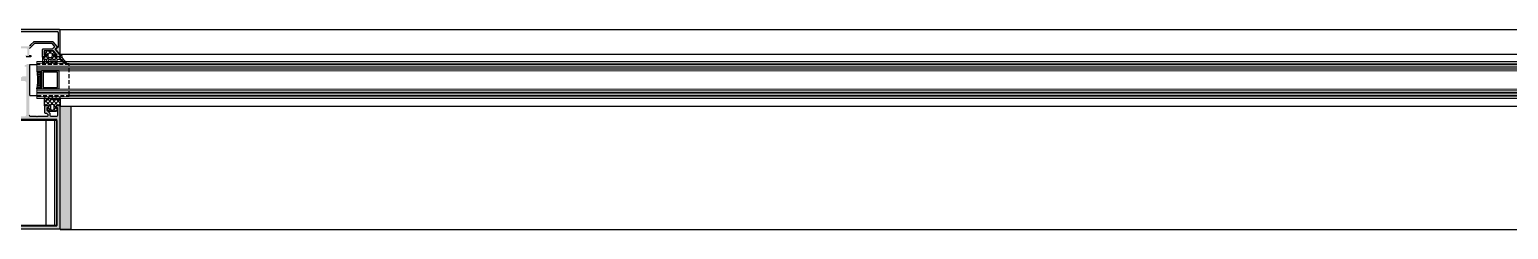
# Model space of a CAD drawing. Header units: millimetres. Extents: x 809 to 8159, y 33 to 4533.
# Drawn here: x 4205.6 to 4301.7, y 3467.1 to 3480.1 of the extents above; entities that cross this region are included whole.
import ezdxf

# ---------------------------------------------------------------- set-up
doc = ezdxf.new("R2010")
doc.units = ezdxf.units.MM
doc.linetypes.add('HIDDEN', pattern=[0.375, 0.25, -0.125])
for name, color, linetype in [('3', 11, 'Continuous'), ('5', 11, 'Continuous'), ('FITILLER', 240, 'Continuous'), ('GORUNUS-TARAMA', 11, 'Continuous')]:
    doc.layers.add(name, color=color, linetype=linetype)
doc.layers.add('cam', color=5, linetype='Continuous', lineweight=0)

# ---------------------------------------------------------------- blocks, each defined once
blk = doc.blocks.new('ajsdfxcvzx')
h = blk.add_hatch(color=256)
edge = h.paths.add_edge_path()
edge.add_arc((36158.748, -5111.391), 0.05, 90, 180, ccw=False)
edge.add_line((36158.748, -5111.341), (36163.388, -5111.341))
edge.add_arc((36163.388, -5111.391), 0.05, 0, 90, ccw=False)
edge.add_line((36163.438, -5111.391), (36163.438, -5112.345))
edge.add_line((36163.438, -5112.345), (36163.306, -5112.456))
edge.add_arc((36163.338, -5112.494), 0.05, 130, 220)
edge.add_line((36163.299, -5112.526), (36163.532, -5112.804))
edge.add_arc((36163.548, -5112.791), 0.02, 220, 360)
edge.add_line((36163.568, -5112.791), (36163.568, -5111.261))
edge.add_arc((36163.518, -5111.261), 0.05, 0, 90)
edge.add_line((36163.518, -5111.211), (36158.618, -5111.211))
edge.add_arc((36158.618, -5111.261), 0.05, 90, 180)
edge.add_line((36158.568, -5111.261), (36158.568, -5112.791))
edge.add_arc((36158.588, -5112.791), 0.02, 180, 320)
edge.add_line((36158.603, -5112.804), (36158.836, -5112.526))
edge.add_arc((36158.798, -5112.494), 0.05, 320, 410)
edge.add_line((36158.83, -5112.456), (36158.698, -5112.345))
edge.add_line((36158.698, -5112.345), (36158.698, -5111.391))
h = blk.add_hatch(color=256)
edge = h.paths.add_edge_path()
edge.add_line((36159.59, -5112.585), (36158.99, -5112.585))
edge.add_line((36158.99, -5112.585), (36158.755, -5112.865))
edge.add_line((36158.755, -5112.865), (36158.96, -5112.865))
edge.add_line((36158.96, -5112.865), (36158.96, -5112.935))
edge.add_arc((36158.91, -5112.935), 0.05, -90, 0, ccw=False)
edge.add_line((36158.91, -5112.985), (36158.573, -5112.985))
edge.add_line((36158.573, -5112.985), (36158.573, -5112.879))
edge.add_line((36158.573, -5112.879), (36158.871, -5112.523))
edge.add_arc((36158.833, -5112.491), 0.05, 320, 410)
edge.add_line((36158.865, -5112.453), (36158.776, -5112.378))
edge.add_arc((36158.808, -5112.339), 0.05, 140, 230, ccw=False)
edge.add_line((36158.77, -5112.307), (36159.025, -5112.002))
edge.add_arc((36159.064, -5112.035), 0.05, 90, 140, ccw=False)
edge.add_line((36159.064, -5111.985), (36160.243, -5111.985))
edge.add_arc((36160.243, -5112.035), 0.05, 45, 90, ccw=False)
edge.add_line((36160.279, -5111.999), (36160.456, -5112.176))
edge.add_line((36160.456, -5112.176), (36160.456, -5112.219))
edge.add_line((36160.456, -5112.219), (36160.498, -5112.219))
edge.add_line((36160.498, -5112.219), (36160.553, -5112.274))
edge.add_arc((36160.588, -5112.238), 0.05, 225, 270)
edge.add_line((36160.588, -5112.288), (36161.547, -5112.288))
edge.add_arc((36161.547, -5112.238), 0.05, 270, 315)
edge.add_line((36161.582, -5112.274), (36161.637, -5112.219))
edge.add_line((36161.637, -5112.219), (36161.68, -5112.219))
edge.add_line((36161.68, -5112.219), (36161.68, -5112.176))
edge.add_line((36161.68, -5112.176), (36161.857, -5111.999))
edge.add_arc((36161.892, -5112.035), 0.05, 90, 135, ccw=False)
edge.add_line((36161.892, -5111.985), (36163.072, -5111.985))
edge.add_arc((36163.072, -5112.035), 0.05, 40, 90, ccw=False)
edge.add_line((36163.11, -5112.002), (36163.366, -5112.307))
edge.add_arc((36163.328, -5112.339), 0.05, -50, 40, ccw=False)
edge.add_line((36163.36, -5112.378), (36163.27, -5112.453))
edge.add_arc((36163.302, -5112.491), 0.05, 130, 220)
edge.add_line((36163.264, -5112.523), (36163.563, -5112.879))
edge.add_line((36163.563, -5112.879), (36163.563, -5112.985))
edge.add_line((36163.563, -5112.985), (36163.225, -5112.985))
edge.add_arc((36163.225, -5112.935), 0.05, 180, 270, ccw=False)
edge.add_line((36163.175, -5112.935), (36163.175, -5112.865))
edge.add_line((36163.175, -5112.865), (36163.38, -5112.865))
edge.add_line((36163.38, -5112.865), (36163.145, -5112.585))
edge.add_line((36163.145, -5112.585), (36162.545, -5112.585))
edge.add_line((36162.545, -5112.585), (36162.545, -5112.865))
edge.add_line((36162.545, -5112.865), (36162.675, -5112.865))
edge.add_line((36162.675, -5112.865), (36162.675, -5112.935))
edge.add_arc((36162.625, -5112.935), 0.05, 270, 360, ccw=False)
edge.add_line((36162.625, -5112.985), (36162.425, -5112.985))
edge.add_line((36162.425, -5112.985), (36162.425, -5112.515))
edge.add_arc((36162.475, -5112.515), 0.05, 90, 180, ccw=False)
edge.add_line((36162.475, -5112.465), (36163.051, -5112.465))
edge.add_arc((36163.051, -5112.415), 0.05, 270, 310)
edge.add_line((36163.083, -5112.453), (36163.191, -5112.363))
edge.add_arc((36163.159, -5112.325), 0.05, 310, 400)
edge.add_line((36163.197, -5112.292), (36163.054, -5112.122))
edge.add_arc((36163.016, -5112.155), 0.05, 40, 90)
edge.add_line((36163.016, -5112.105), (36161.942, -5112.105))
edge.add_arc((36161.942, -5112.155), 0.05, 90, 135)
edge.add_line((36161.907, -5112.119), (36161.582, -5112.443))
edge.add_arc((36161.618, -5112.479), 0.05, 135, 180)
edge.add_line((36161.568, -5112.479), (36161.568, -5112.885))
edge.add_line((36161.568, -5112.885), (36161.668, -5112.885))
edge.add_line((36161.668, -5112.885), (36161.668, -5112.985))
edge.add_line((36161.668, -5112.985), (36161.368, -5112.985))
edge.add_arc((36161.368, -5112.935), 0.05, 180, 270, ccw=False)
edge.add_line((36161.318, -5112.935), (36161.318, -5112.865))
edge.add_line((36161.318, -5112.865), (36161.448, -5112.865))
edge.add_line((36161.448, -5112.865), (36161.448, -5112.488))
edge.add_arc((36161.398, -5112.488), 0.05, 0, 90)
edge.add_line((36161.398, -5112.438), (36160.738, -5112.438))
edge.add_arc((36160.738, -5112.488), 0.05, 90, 180)
edge.add_line((36160.688, -5112.488), (36160.688, -5112.865))
edge.add_line((36160.688, -5112.865), (36160.818, -5112.865))
edge.add_line((36160.818, -5112.865), (36160.818, -5112.935))
edge.add_arc((36160.768, -5112.935), 0.05, 270, 360, ccw=False)
edge.add_line((36160.768, -5112.985), (36160.468, -5112.985))
edge.add_line((36160.468, -5112.985), (36160.468, -5112.885))
edge.add_line((36160.468, -5112.885), (36160.568, -5112.885))
edge.add_line((36160.568, -5112.885), (36160.568, -5112.479))
edge.add_arc((36160.518, -5112.479), 0.05, 0, 45)
edge.add_line((36160.553, -5112.443), (36160.229, -5112.119))
edge.add_arc((36160.194, -5112.155), 0.05, 45, 90)
edge.add_line((36160.194, -5112.105), (36159.12, -5112.105))
edge.add_arc((36159.12, -5112.155), 0.05, 90, 140)
edge.add_line((36159.081, -5112.122), (36158.939, -5112.292))
edge.add_arc((36158.977, -5112.325), 0.05, 140, 230)
edge.add_line((36158.945, -5112.363), (36159.052, -5112.453))
edge.add_arc((36159.084, -5112.415), 0.05, 230, 270)
edge.add_line((36159.084, -5112.465), (36159.66, -5112.465))
edge.add_arc((36159.66, -5112.515), 0.05, 0, 90, ccw=False)
edge.add_line((36159.71, -5112.515), (36159.71, -5112.985))
edge.add_line((36159.71, -5112.985), (36159.51, -5112.985))
edge.add_arc((36159.51, -5112.935), 0.05, 180, 270, ccw=False)
edge.add_line((36159.46, -5112.935), (36159.46, -5112.865))
edge.add_line((36159.46, -5112.865), (36159.59, -5112.865))
edge.add_line((36159.59, -5112.865), (36159.59, -5112.585))
h = blk.add_hatch(color=256)
edge = h.paths.add_edge_path()
edge.add_line((36163.318, -5116.205), (36163.318, -5116.275))
edge.add_line((36163.318, -5116.275), (36163.408, -5116.275))
edge.add_line((36163.408, -5116.275), (36163.408, -5116.755))
edge.add_arc((36163.308, -5116.755), 0.1, 270, 360, ccw=False)
edge.add_line((36163.308, -5116.855), (36163.028, -5116.855))
edge.add_arc((36163.028, -5116.755), 0.1, 180, 270, ccw=False)
edge.add_line((36162.928, -5116.755), (36162.928, -5116.675))
edge.add_arc((36162.878, -5116.675), 0.05, 0, 45)
edge.add_line((36162.913, -5116.64), (36162.742, -5116.469))
edge.add_arc((36162.778, -5116.434), 0.05, 180, 225, ccw=False)
edge.add_line((36162.728, -5116.434), (36162.728, -5116.275))
edge.add_line((36162.728, -5116.275), (36162.818, -5116.275))
edge.add_line((36162.818, -5116.275), (36162.818, -5116.205))
edge.add_arc((36162.768, -5116.205), 0.05, 360, 450)
edge.add_line((36162.768, -5116.155), (36162.568, -5116.155))
edge.add_line((36162.568, -5116.155), (36162.568, -5116.595))
edge.add_arc((36162.618, -5116.595), 0.05, 180, 270)
edge.add_line((36162.618, -5116.645), (36162.685, -5116.645))
edge.add_arc((36162.685, -5116.695), 0.05, 45, 90, ccw=False)
edge.add_line((36162.72, -5116.659), (36162.753, -5116.692))
edge.add_arc((36162.718, -5116.727), 0.05, 0, 45, ccw=False)
edge.add_line((36162.768, -5116.727), (36162.768, -5116.805))
edge.add_arc((36162.718, -5116.805), 0.05, 270, 360, ccw=False)
edge.add_line((36162.718, -5116.855), (36162.468, -5116.855))
edge.add_line((36162.468, -5116.855), (36162.098, -5116.855))
edge.add_line((36162.098, -5116.855), (36162.068, -5116.885))
edge.add_line((36162.068, -5116.885), (36162.038, -5116.855))
edge.add_line((36162.038, -5116.855), (36161.668, -5116.855))
edge.add_arc((36161.66, -5116.763), 0.0919, 179.04495, 275.07053, ccw=False)
edge.add_line((36161.568, -5116.762), (36161.568, -5114.485))
edge.add_arc((36161.568, -5114.465), 0.02, 90, 270, ccw=False)
edge.add_line((36161.568, -5114.445), (36161.568, -5114.425))
edge.add_arc((36161.568, -5114.405), 0.02, 90, 270, ccw=False)
edge.add_line((36161.568, -5114.385), (36161.568, -5113.455))
edge.add_line((36161.568, -5113.455), (36161.428, -5113.455))
edge.add_arc((36161.428, -5113.515), 0.06, 90, 180)
edge.add_line((36161.368, -5113.515), (36161.298, -5113.515))
edge.add_arc((36161.298, -5113.545), 0.03, 90, 180)
edge.add_line((36161.268, -5113.545), (36161.268, -5113.585))
edge.add_arc((36161.298, -5113.585), 0.03, 180, 270)
edge.add_line((36161.298, -5113.615), (36161.368, -5113.615))
edge.add_line((36161.368, -5113.615), (36161.368, -5114.255))
edge.add_line((36161.368, -5114.255), (36161.118, -5114.255))
edge.add_line((36161.118, -5114.255), (36161.068, -5114.305))
edge.add_line((36161.068, -5114.305), (36161.018, -5114.255))
edge.add_line((36161.018, -5114.255), (36160.768, -5114.255))
edge.add_line((36160.768, -5114.255), (36160.768, -5113.615))
edge.add_line((36160.768, -5113.615), (36160.838, -5113.615))
edge.add_arc((36160.838, -5113.585), 0.03, 270, 360)
edge.add_line((36160.868, -5113.585), (36160.868, -5113.545))
edge.add_arc((36160.838, -5113.545), 0.03, 360, 450)
edge.add_line((36160.838, -5113.515), (36160.768, -5113.515))
edge.add_arc((36160.708, -5113.515), 0.06, 0, 90)
edge.add_line((36160.708, -5113.455), (36160.568, -5113.455))
edge.add_line((36160.568, -5113.455), (36160.568, -5114.385))
edge.add_arc((36160.568, -5114.405), 0.02, -90, 90, ccw=False)
edge.add_line((36160.568, -5114.425), (36160.568, -5114.445))
edge.add_arc((36160.568, -5114.465), 0.02, -90, 90, ccw=False)
edge.add_line((36160.568, -5114.485), (36160.568, -5116.762))
edge.add_arc((36160.476, -5116.763), 0.0919, -95.07053, 0.95505, ccw=False)
edge.add_line((36160.468, -5116.855), (36160.098, -5116.855))
edge.add_line((36160.098, -5116.855), (36160.068, -5116.885))
edge.add_line((36160.068, -5116.885), (36160.038, -5116.855))
edge.add_line((36160.038, -5116.855), (36159.668, -5116.855))
edge.add_line((36159.668, -5116.855), (36159.418, -5116.855))
edge.add_arc((36159.418, -5116.805), 0.05, 180, 270, ccw=False)
edge.add_line((36159.368, -5116.805), (36159.368, -5116.727))
edge.add_arc((36159.418, -5116.727), 0.05, 135, 180, ccw=False)
edge.add_line((36159.382, -5116.692), (36159.415, -5116.659))
edge.add_arc((36159.451, -5116.695), 0.05, 90, 135, ccw=False)
edge.add_line((36159.451, -5116.645), (36159.518, -5116.645))
edge.add_arc((36159.518, -5116.595), 0.05, 270, 360)
edge.add_line((36159.568, -5116.595), (36159.568, -5116.155))
edge.add_line((36159.568, -5116.155), (36159.368, -5116.155))
edge.add_arc((36159.368, -5116.205), 0.05, 90, 180)
edge.add_line((36159.318, -5116.205), (36159.318, -5116.275))
edge.add_line((36159.318, -5116.275), (36159.408, -5116.275))
edge.add_line((36159.408, -5116.275), (36159.408, -5116.434))
edge.add_arc((36159.358, -5116.434), 0.05, -45, 0, ccw=False)
edge.add_line((36159.393, -5116.469), (36159.222, -5116.64))
edge.add_arc((36159.258, -5116.675), 0.05, 135, 180)
edge.add_line((36159.208, -5116.675), (36159.208, -5116.755))
edge.add_arc((36159.108, -5116.755), 0.1, 270, 360, ccw=False)
edge.add_line((36159.108, -5116.855), (36158.828, -5116.855))
edge.add_arc((36158.828, -5116.755), 0.1, 180, 270, ccw=False)
edge.add_line((36158.728, -5116.755), (36158.728, -5116.275))
edge.add_line((36158.728, -5116.275), (36158.818, -5116.275))
edge.add_line((36158.818, -5116.275), (36158.818, -5116.205))
edge.add_arc((36158.768, -5116.205), 0.05, 360, 450)
edge.add_line((36158.768, -5116.155), (36158.568, -5116.155))
edge.add_line((36158.568, -5116.155), (36158.568, -5124.147))
edge.add_line((36158.568, -5124.147), (36163.568, -5124.147))
edge.add_line((36163.568, -5124.147), (36163.568, -5116.155))
edge.add_line((36163.568, -5116.155), (36163.368, -5116.155))
edge.add_arc((36163.368, -5116.205), 0.05, 90, 180)
h.paths.add_polyline_path([(36158.769, -5117.047), (36158.769, -5123.947), (36163.369, -5123.947), (36163.369, -5117.047), (36161.069, -5117.047)], flags=16)
edge = h.paths.add_edge_path(flags=16)
edge.add_arc((36161.269, -5114.647), 0.1, 0, 90, ccw=False)
edge.add_line((36161.369, -5114.647), (36161.369, -5116.747))
edge.add_arc((36161.269, -5116.747), 0.1, 270, 360, ccw=False)
edge.add_line((36161.269, -5116.847), (36160.869, -5116.847))
edge.add_arc((36160.869, -5116.747), 0.1, 180, 270, ccw=False)
edge.add_line((36160.769, -5116.747), (36160.769, -5114.647))
edge.add_arc((36160.869, -5114.647), 0.1, 90, 180, ccw=False)
edge.add_line((36160.869, -5114.547), (36161.269, -5114.547))
h = blk.add_hatch()
h.set_pattern_fill('NET', color=256, angle=270, style=0)
h.set_pattern_definition([(270, (36554.49649, -5172.3263), (-0.125, 3e-17), []), (180, (36554.49649, -5172.3263), (5e-18, 0.125), [])])
h.paths.add_polyline_path([(36162.362, -5113.905), (36162.362, -5115.067), (36162.064, -5115.067), (36162.104, -5114.869), (36162.123, -5114.63), (36162.123, -5114.372), (36162.094, -5114.044), (36162.074, -5113.905)])
at = {"layer": 'FITILLER'}
h = blk.add_hatch(dxfattribs=at)
h.set_pattern_fill('NET', color=256, scale=1.5, angle=315, style=0)
h.set_pattern_definition([(315, (36562.52673, -5098.56867), (0.13258252, 0.13258252), []), (45, (36562.52673, -5098.56867), (-0.13258252, 0.13258252), [])])
edge = h.paths.add_edge_path(flags=16)
edge.add_arc((36162.95, -5112.813), 0.1, 0, 90, ccw=False)
edge.add_line((36163.05, -5112.813), (36163.05, -5112.938))
edge.add_arc((36162.95, -5112.938), 0.1, -90, 0, ccw=False)
edge.add_line((36162.95, -5113.038), (36162.9, -5113.038))
edge.add_arc((36162.9, -5112.938), 0.1, 180, 270, ccw=False)
edge.add_line((36162.8, -5112.938), (36162.8, -5112.813))
edge.add_arc((36162.9, -5112.813), 0.1, 90, 180, ccw=False)
edge.add_line((36162.9, -5112.713), (36162.95, -5112.713))
edge = h.paths.add_edge_path()
edge.add_arc((36163.909, -5112.969), 0.2, 190, 220.23314, ccw=False)
edge.add_line((36163.712, -5113.004), (36163.688, -5112.869))
edge.add_arc((36163.639, -5112.878), 0.05, 10, 75)
edge.add_line((36163.652, -5112.83), (36163.583, -5112.811))
edge.add_line((36163.583, -5112.811), (36163.583, -5112.988))
edge.add_line((36163.583, -5112.988), (36163.2, -5112.988))
edge.add_arc((36163.2, -5112.938), 0.05, 180, 270, ccw=False)
edge.add_line((36163.15, -5112.938), (36163.15, -5112.818))
edge.add_line((36163.15, -5112.818), (36163.25, -5112.818))
edge.add_line((36163.25, -5112.818), (36163.25, -5112.768))
edge.add_line((36163.25, -5112.768), (36163.175, -5112.638))
edge.add_arc((36163.132, -5112.663), 0.05, 30, 90)
edge.add_line((36163.132, -5112.613), (36162.719, -5112.613))
edge.add_arc((36162.719, -5112.663), 0.05, 90, 150)
edge.add_line((36162.676, -5112.638), (36162.6, -5112.768))
edge.add_line((36162.6, -5112.768), (36162.6, -5112.818))
edge.add_line((36162.6, -5112.818), (36162.7, -5112.818))
edge.add_line((36162.7, -5112.818), (36162.7, -5112.938))
edge.add_arc((36162.65, -5112.938), 0.05, -90, 0, ccw=False)
edge.add_line((36162.65, -5112.988), (36162.425, -5112.988))
edge.add_line((36162.425, -5112.988), (36162.425, -5113.338))
edge.add_line((36162.425, -5113.338), (36162.575, -5113.338))
edge.add_line((36162.575, -5113.338), (36162.575, -5113.188))
edge.add_arc((36162.625, -5113.188), 0.05, 90, 180, ccw=False)
edge.add_line((36162.625, -5113.138), (36162.645, -5113.138))
edge.add_arc((36162.645, -5113.188), 0.05, 0, 90, ccw=False)
edge.add_line((36162.695, -5113.188), (36162.695, -5113.338))
edge.add_line((36162.695, -5113.338), (36162.845, -5113.338))
edge.add_line((36162.845, -5113.338), (36162.845, -5113.188))
edge.add_arc((36162.895, -5113.188), 0.05, 90, 180, ccw=False)
edge.add_line((36162.895, -5113.138), (36162.915, -5113.138))
edge.add_arc((36162.915, -5113.188), 0.05, 0, 90, ccw=False)
edge.add_line((36162.965, -5113.188), (36162.965, -5113.338))
edge.add_line((36162.965, -5113.338), (36163.115, -5113.338))
edge.add_line((36163.115, -5113.338), (36163.115, -5113.188))
edge.add_arc((36163.165, -5113.188), 0.05, 90, 180, ccw=False)
edge.add_line((36163.165, -5113.138), (36163.185, -5113.138))
edge.add_arc((36163.185, -5113.188), 0.05, 0, 90, ccw=False)
edge.add_line((36163.235, -5113.188), (36163.235, -5113.338))
edge.add_line((36163.235, -5113.338), (36163.385, -5113.338))
edge.add_line((36163.385, -5113.338), (36163.385, -5113.188))
edge.add_arc((36163.435, -5113.188), 0.05, 90, 180, ccw=False)
edge.add_line((36163.435, -5113.138), (36163.544, -5113.138))
edge.add_arc((36163.544, -5113.188), 0.05, 50, 90, ccw=False)
edge.add_line((36163.576, -5113.149), (36163.895, -5113.417))
edge.add_arc((36163.933, -5113.385), 0.05, 220.23314, 400.23314)
edge.add_line((36163.971, -5113.352), (36163.756, -5113.099))
h = blk.add_hatch(dxfattribs=at)
h.set_pattern_fill('NET', color=256, scale=1.5, angle=315, style=0)
h.set_pattern_definition([(315, (36558.2852, -5102.54466), (0.13258252, 0.13258252), []), (45, (36558.2852, -5102.54466), (-0.13258252, 0.13258252), [])])
edge = h.paths.add_edge_path(flags=16)
edge.add_arc((36163.043, -5116.176), 0.1, 90, 180)
edge.add_line((36162.943, -5116.176), (36162.943, -5116.335))
edge.add_arc((36163.043, -5116.335), 0.1, 180, 270)
edge.add_line((36163.043, -5116.435), (36163.093, -5116.435))
edge.add_arc((36163.093, -5116.335), 0.1, 270, 360)
edge.add_line((36163.193, -5116.335), (36163.193, -5116.176))
edge.add_arc((36163.093, -5116.176), 0.1, 360, 450)
edge.add_line((36163.093, -5116.076), (36163.043, -5116.076))
edge = h.paths.add_edge_path()
edge.add_line((36162.568, -5116.16), (36162.568, -5115.643))
edge.add_arc((36162.578, -5115.643), 0.01, 45, 180, ccw=False)
edge.add_line((36162.585, -5115.636), (36162.696, -5115.746))
edge.add_arc((36162.702, -5115.74), 0.00893, 225, 315)
edge.add_line((36162.708, -5115.746), (36162.818, -5115.637))
edge.add_arc((36162.824, -5115.644), 0.00893, 45, 135, ccw=False)
edge.add_line((36162.83, -5115.637), (36162.94, -5115.746))
edge.add_arc((36162.946, -5115.74), 0.00893, 225, 315)
edge.add_line((36162.952, -5115.746), (36163.061, -5115.637))
edge.add_arc((36163.068, -5115.644), 0.00893, 45, 135, ccw=False)
edge.add_line((36163.074, -5115.637), (36163.183, -5115.746))
edge.add_arc((36163.19, -5115.74), 0.00893, 225, 315)
edge.add_line((36163.196, -5115.746), (36163.305, -5115.637))
edge.add_arc((36163.312, -5115.644), 0.00893, 45, 135, ccw=False)
edge.add_line((36163.318, -5115.637), (36163.427, -5115.746))
edge.add_arc((36163.434, -5115.74), 0.00893, 225, 315)
edge.add_line((36163.44, -5115.746), (36163.551, -5115.636))
edge.add_arc((36163.558, -5115.643), 0.01, 0, 135, ccw=False)
edge.add_line((36163.568, -5115.643), (36163.568, -5116.16))
edge.add_line((36163.568, -5116.16), (36163.343, -5116.16))
edge.add_arc((36163.343, -5116.21), 0.05, 90, 180)
edge.add_line((36163.293, -5116.21), (36163.293, -5116.33))
edge.add_line((36163.293, -5116.33), (36163.393, -5116.33))
edge.add_line((36163.393, -5116.33), (36163.393, -5116.38))
edge.add_line((36163.393, -5116.38), (36163.318, -5116.51))
edge.add_arc((36163.274, -5116.485), 0.05, 270, 330, ccw=False)
edge.add_line((36163.274, -5116.535), (36162.861, -5116.535))
edge.add_arc((36162.861, -5116.485), 0.05, 210, 270, ccw=False)
edge.add_line((36162.818, -5116.51), (36162.743, -5116.38))
edge.add_line((36162.743, -5116.38), (36162.743, -5116.33))
edge.add_line((36162.743, -5116.33), (36162.843, -5116.33))
edge.add_line((36162.843, -5116.33), (36162.843, -5116.21))
edge.add_arc((36162.793, -5116.21), 0.05, 360, 450)
edge.add_line((36162.793, -5116.16), (36162.568, -5116.16))
h = blk.add_hatch(dxfattribs=at)
h.set_pattern_fill('DOTS', color=256, scale=1.2, angle=225, style=0)
h.set_pattern_definition([(225, (36687.10039, -5021.98938), (0.026516504, -0.079549513), [0, -0.075])])
h.paths.add_polyline_path([(36163.581, -5116.185), (36164.263, -5116.185), (36164.263, -5124.181), (36163.581, -5124.181)])
at = {"linetype": 'HIDDEN'}
for p, q in [((36164.151, -5113.485), (36162.068, -5113.485)), ((36164.151, -5115.485), (36164.151, -5113.485)), ((36162.091, -5115.485), (36164.151, -5115.485))]:
    blk.add_line(p, q, dxfattribs=at)
blk.add_line((36162.072, -5113.485), (36162.068, -5113.485))
at = {"elevation": 0}
blk.add_lwpolyline([(36158.698, -5111.391, -0.414214), (36158.748, -5111.341), (36163.388, -5111.341, -0.414214), (36163.438, -5111.391), (36163.438, -5112.345), (36163.306, -5112.456, 0.414214), (36163.299, -5112.526), (36163.532, -5112.804, 0.700208), (36163.568, -5112.791), (36163.568, -5111.261, 0.414214), (36163.518, -5111.211), (36158.618, -5111.211, 0.414214), (36158.568, -5111.261), (36158.568, -5112.791, 0.700208), (36158.603, -5112.804), (36158.836, -5112.526, 0.414214), (36158.83, -5112.456), (36158.698, -5112.345)], format="xyb", close=True, dxfattribs=at)
for points in [[(36161.582, -5112.274), (36161.637, -5112.219), (36161.68, -5112.219), (36161.68, -5112.176), (36161.857, -5111.999, -0.198912), (36161.892, -5111.985), (36163.072, -5111.985, -0.221695), (36163.11, -5112.002), (36163.366, -5112.307, -0.414214), (36163.36, -5112.378), (36163.27, -5112.453, 0.414214), (36163.264, -5112.523), (36163.563, -5112.879), (36163.563, -5112.985), (36163.225, -5112.985, -0.414214), (36163.175, -5112.935), (36163.175, -5112.865), (36163.38, -5112.865), (36163.145, -5112.585), (36162.545, -5112.585), (36162.545, -5112.865), (36162.675, -5112.865), (36162.675, -5112.935, -0.414214), (36162.625, -5112.985), (36162.425, -5112.985), (36162.425, -5112.515, -0.414214), (36162.475, -5112.465), (36163.051, -5112.465, 0.176327), (36163.083, -5112.453), (36163.191, -5112.363, 0.414214), (36163.197, -5112.292), (36163.054, -5112.122, 0.221695), (36163.016, -5112.105), (36161.942, -5112.105, 0.198912), (36161.907, -5112.119), (36161.582, -5112.443, 0.198912)], [(36161.568, -5112.885), (36161.668, -5112.885), (36161.668, -5112.985), (36161.368, -5112.985, -0.414214)], [(36158.568, -5124.147), (36163.568, -5124.147), (36163.568, -5116.155), (36163.368, -5116.155, 0.414214), (36163.318, -5116.205), (36163.318, -5116.275), (36163.408, -5116.275), (36163.408, -5116.755, -0.414214), (36163.308, -5116.855), (36163.028, -5116.855, -0.414214), (36162.928, -5116.755), (36162.928, -5116.675, 0.198912), (36162.913, -5116.64), (36162.742, -5116.469, -0.198912), (36162.728, -5116.434), (36162.728, -5116.275), (36162.818, -5116.275), (36162.818, -5116.205, 0.414214), (36162.768, -5116.155), (36162.568, -5116.155), (36162.568, -5116.595, 0.414214), (36162.618, -5116.645), (36162.685, -5116.645, -0.198912), (36162.72, -5116.659), (36162.753, -5116.692, -0.198912), (36162.768, -5116.727), (36162.768, -5116.805, -0.414214), (36162.718, -5116.855), (36162.468, -5116.855), (36162.098, -5116.855), (36162.068, -5116.885), (36162.038, -5116.855), (36161.668, -5116.855, -0.445362), (36161.568, -5116.762)]]:
    blk.add_lwpolyline(points, format="xyb", dxfattribs=at)
for points in [[(36162.362, -5113.905), (36162.362, -5115.067), (36162.064, -5115.067), (36162.104, -5114.869), (36162.123, -5114.63), (36162.123, -5114.372), (36162.094, -5114.044), (36162.074, -5113.905)], [(36162.368, -5113.881), (36162.368, -5115.067), (36163.513, -5115.067), (36163.513, -5113.881)], [(36162.468, -5113.981), (36162.468, -5114.967), (36163.413, -5114.967), (36163.413, -5113.981)], [(36158.769, -5117.047), (36158.769, -5123.947), (36163.369, -5123.947), (36163.369, -5117.047), (36161.069, -5117.047)]]:
    blk.add_lwpolyline(points, close=True, dxfattribs=at)
at = {"layer": '3'}
for p, q in [((36161.611, -5113.485), (36162.068, -5113.485)), ((36161.611, -5115.485), (36161.611, -5113.485)), ((36161.611, -5115.485), (36162.068, -5115.485))]:
    blk.add_line(p, q, dxfattribs=at)
at = {"layer": '5'}
for p, q in [((36163.568, -5111.211), (36270.727, -5111.211)), ((36163.568, -5112.804), (36270.727, -5112.804)), ((36163.568, -5116.185), (36270.727, -5116.185)), ((36163.568, -5124.185), (36270.727, -5124.185))]:
    blk.add_line(p, q, dxfattribs=at)
at = {"layer": 'cam'}
for p, q in [((36270.727, -5113.285), (36162.068, -5113.285)), ((36162.068, -5113.285), (36162.068, -5113.885)), ((36270.727, -5113.385), (36162.068, -5113.385)), ((36270.727, -5113.585), (36162.068, -5113.585)), ((36270.727, -5113.485), (36164.193, -5113.485)), ((36270.727, -5113.685), (36162.068, -5113.685)), ((36270.727, -5113.785), (36162.068, -5113.785)), ((36270.727, -5113.885), (36162.068, -5113.885)), ((36270.679, -5115.085), (36162.068, -5115.085)), ((36162.068, -5115.085), (36162.068, -5115.685)), ((36270.679, -5115.185), (36162.068, -5115.185)), ((36270.679, -5115.285), (36162.068, -5115.285)), ((36270.679, -5115.385), (36162.068, -5115.385)), ((36270.679, -5115.485), (36164.188, -5115.485)), ((36270.679, -5115.585), (36162.068, -5115.585)), ((36270.679, -5115.685), (36162.068, -5115.685))]:
    blk.add_line(p, q, dxfattribs=at)
at = {"layer": 'FITILLER', "elevation": 0}
for points in [[(36163.756, -5113.099, -0.132688), (36163.712, -5113.004), (36163.688, -5112.869, 0.291473), (36163.652, -5112.83), (36163.583, -5112.811), (36163.583, -5112.988), (36163.2, -5112.988, -0.414214), (36163.15, -5112.938), (36163.15, -5112.818), (36163.25, -5112.818), (36163.25, -5112.768), (36163.175, -5112.638, 0.267949), (36163.132, -5112.613), (36162.719, -5112.613, 0.267949), (36162.676, -5112.638), (36162.6, -5112.768), (36162.6, -5112.818), (36162.7, -5112.818), (36162.7, -5112.938, -0.414214), (36162.65, -5112.988), (36162.425, -5112.988), (36162.425, -5113.338), (36162.575, -5113.338), (36162.575, -5113.188, -0.414214), (36162.625, -5113.138), (36162.645, -5113.138, -0.414214), (36162.695, -5113.188), (36162.695, -5113.338), (36162.845, -5113.338), (36162.845, -5113.188, -0.414214), (36162.895, -5113.138), (36162.915, -5113.138, -0.414214), (36162.965, -5113.188), (36162.965, -5113.338), (36163.115, -5113.338), (36163.115, -5113.188, -0.414214), (36163.165, -5113.138), (36163.185, -5113.138, -0.414214), (36163.235, -5113.188), (36163.235, -5113.338), (36163.385, -5113.338), (36163.385, -5113.188, -0.414214), (36163.435, -5113.138), (36163.544, -5113.138, -0.176327), (36163.576, -5113.149), (36163.895, -5113.417, 1), (36163.971, -5113.352)], [(36162.95, -5112.713, -0.414214), (36163.05, -5112.813), (36163.05, -5112.938, -0.414214), (36162.95, -5113.038), (36162.9, -5113.038, -0.414214), (36162.8, -5112.938), (36162.8, -5112.813, -0.414214), (36162.9, -5112.713)], [(36162.568, -5116.16), (36162.568, -5115.643, -0.668179), (36162.585, -5115.636), (36162.696, -5115.746, 0.414214), (36162.708, -5115.746), (36162.818, -5115.637, -0.414214), (36162.83, -5115.637), (36162.94, -5115.746, 0.414214), (36162.952, -5115.746), (36163.061, -5115.637, -0.414214), (36163.074, -5115.637), (36163.183, -5115.746, 0.414214), (36163.196, -5115.746), (36163.305, -5115.637, -0.414214), (36163.318, -5115.637), (36163.427, -5115.746, 0.414214), (36163.44, -5115.746), (36163.551, -5115.636, -0.668179), (36163.568, -5115.643), (36163.568, -5116.16), (36163.343, -5116.16, 0.414214), (36163.293, -5116.21), (36163.293, -5116.33), (36163.393, -5116.33), (36163.393, -5116.38), (36163.318, -5116.51, -0.267949), (36163.274, -5116.535), (36162.861, -5116.535, -0.267949), (36162.818, -5116.51), (36162.743, -5116.38), (36162.743, -5116.33), (36162.843, -5116.33), (36162.843, -5116.21, 0.414214), (36162.793, -5116.16)], [(36163.043, -5116.076, 0.414214), (36162.943, -5116.176), (36162.943, -5116.335, 0.414214), (36163.043, -5116.435), (36163.093, -5116.435, 0.414214), (36163.193, -5116.335), (36163.193, -5116.176, 0.414214), (36163.093, -5116.076)]]:
    blk.add_lwpolyline(points, format="xyb", close=True, dxfattribs=at)
blk.add_lwpolyline([(36163.581, -5116.185), (36164.263, -5116.185), (36164.263, -5124.181), (36163.581, -5124.181)], close=True, dxfattribs=at)
at = {"layer": 'GORUNUS-TARAMA'}
for p, q in [((36163.353, -5117.105), (36158.783, -5117.105)), ((36162.652, -5117.105), (36162.652, -5123.94)), ((36163.21, -5117.105), (36163.21, -5123.94)), ((36163.353, -5117.105), (36163.353, -5123.94)), ((36163.353, -5123.94), (36158.783, -5123.94))]:
    blk.add_line(p, q, dxfattribs=at)

msp = doc.modelspace()

# ---------------------------------------------------------------- block references
at = {"layer": 'GORUNUS-TARAMA'}
msp.add_blockref('ajsdfxcvzx', (-31955.956, 8591.274), dxfattribs=at)

doc.saveas('drawing.dxf')
